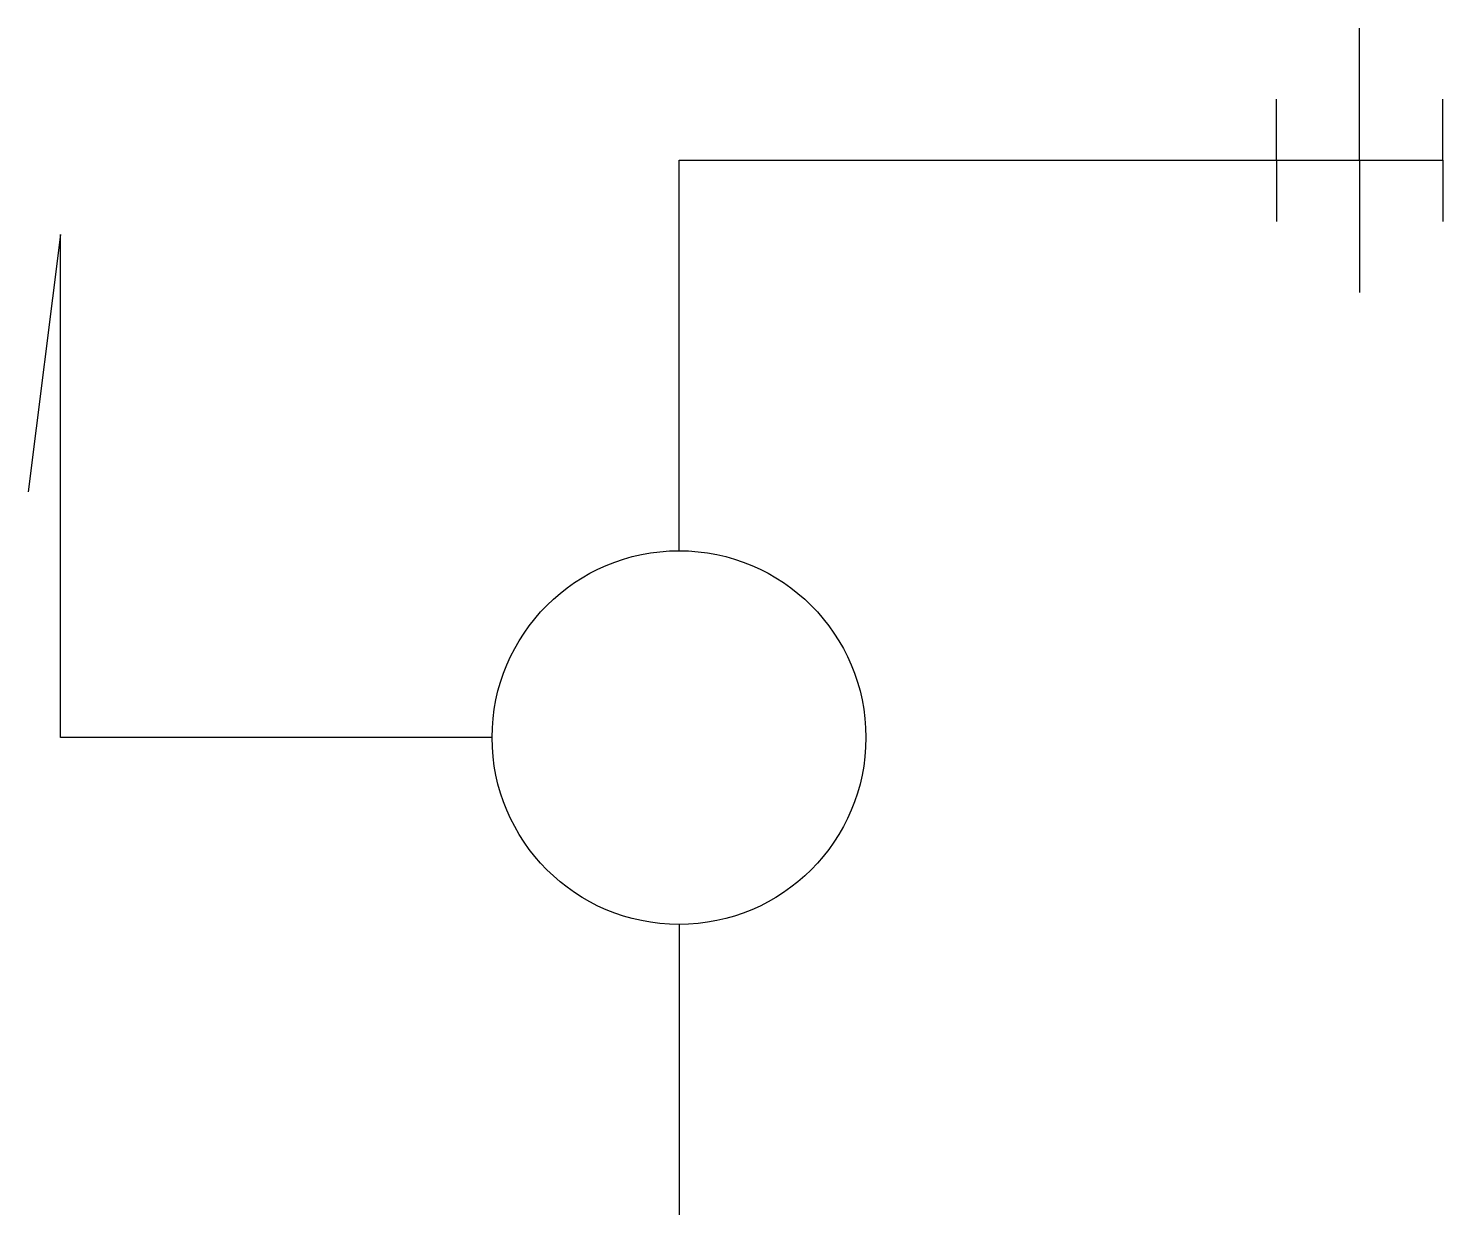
# Model space of a CAD drawing. Header units: metres. Extents: x 87506 to 88798, y -147567 to -146484.
import ezdxf

# ---------------------------------------------------------------- set-up
doc = ezdxf.new("R2010")
doc.units = ezdxf.units.M
doc.layers.add('DET1', color=1, linetype='Continuous')

msp = doc.modelspace()

# ---------------------------------------------------------------- linework, layer by layer
at = {"layer": 'DET1'}
for p, q in [((88721.91, -146604.25), (88721.91, -146483.64)), ((88646.05, -146604.25), (88646.05, -146548.52)), ((88797.76, -146604.25), (88797.76, -146548.52)), ((88100.37, -146604.25), (88797.76, -146604.25)), ((88100.37, -146960.82), (88100.37, -146604.25)), ((88646.05, -146604.25), (88646.05, -146659.98)), ((88721.91, -146604.25), (88721.91, -146724.85)), ((88797.76, -146604.25), (88797.76, -146659.98)), ((87535.46, -146672.07), (87506.15, -146907.18)), ((87535.46, -147131.49), (87535.46, -146672.07)), ((87929.7, -147131.49), (87535.46, -147131.49)), ((88100.37, -147302.16), (88100.37, -147567.3))]:
    msp.add_line(p, q, dxfattribs=at)
msp.add_circle((88100.37, -147131.49), 170.67, dxfattribs=at)

doc.saveas('drawing.dxf')
